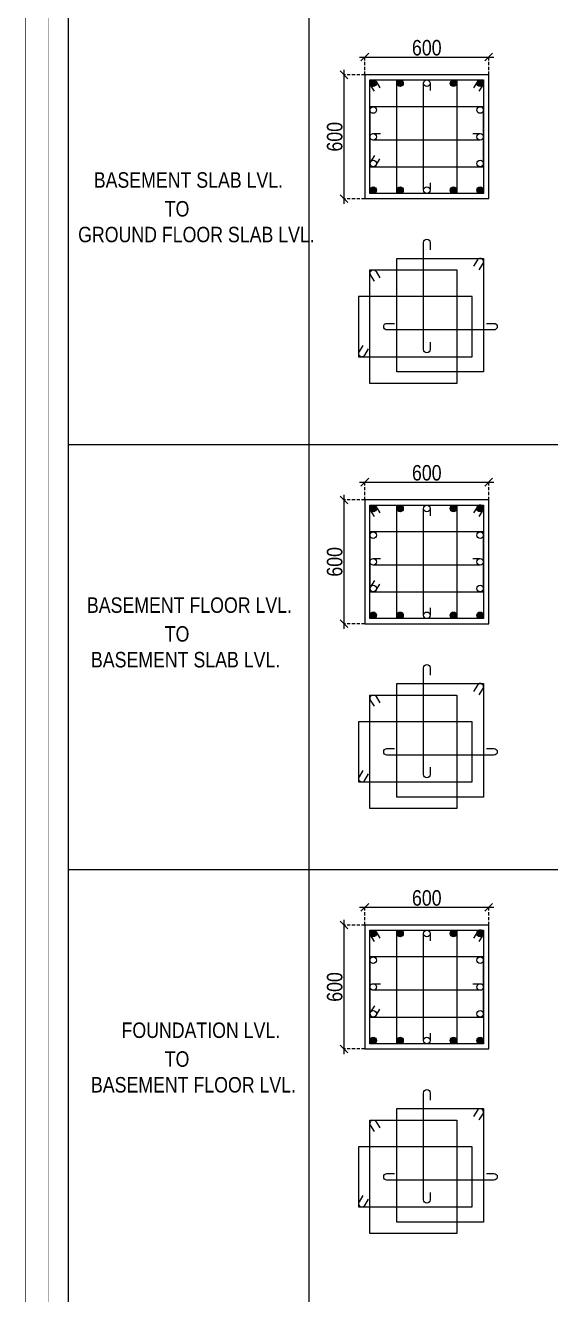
# Model space of a CAD drawing. Header units: millimetres. Extents: x 1112055 to 3390982, y -148532 to 766891.
# Drawn here: x 2234726 to 2244900, y 332750 to 357351 of the extents above; entities that cross this region are included whole.
import ezdxf
from ezdxf.enums import TextEntityAlignment as Align

# ---------------------------------------------------------------- set-up
doc = ezdxf.new("R2010")
doc.units = ezdxf.units.MM
doc.header["$PDMODE"] = 35
doc.header["$PDSIZE"] = -25
doc.linetypes.add('DASHED2', pattern=[0.375, 0.25, -0.125])
doc.linetypes.add('Hidden', pattern=[9.525, 6.35, -3.175])
for name, color, linetype, lineweight in [('B COL. SIZE DIM', 220, 'Continuous', 25), ('B COLSCH', 204, 'Continuous', 20), ('B COLUMN', 1, 'Hidden', 9), ('B STEEL', 34, 'Continuous', 15), ('B TITLE BLOCK', 250, 'Continuous', 0)]:
    doc.layers.add(name, color=color, linetype=linetype, lineweight=lineweight)
doc.layers.add('B TEXT', color=7, linetype='Continuous')
doc.styles.add('dim inside', font='romans.shx', dxfattribs={"width": 0.8, "height": 125})
doc.styles.add('SWINC', font='swissc.ttf')
doc.dimstyles.new('dim inside', dxfattribs={"dimtxt": 125, "dimasz": 100, "dimexe": 0, "dimexo": 0, "dimgap": 10, "dimtad": 0, "dimdec": 0, "dimzin": 0, "dimdsep": 46, "dimtxsty": 'dim inside', "dimblk": 'SMALL', "dimcen": 0.09, "dimadec": 0, "dimazin": 0, "dimtfac": 1, "dimtdec": 0, "dimtofl": 0, "dimtmove": 0, "dimatfit": 3, "dimfxl": 1, "dimtolj": 1, "dimtzin": 0, "dimarcsym": 2})

# ---------------------------------------------------------------- blocks, each defined once
blk = doc.blocks.new('_Oblique')
at = {"color": 0, "linetype": 'ByBlock', "lineweight": -2}
blk.add_line((-0.5, -0.5), (0.5, 0.5), dxfattribs=at)
blk = doc.blocks.new('*D838')
at = {"layer": 'B COL. SIZE DIM', "color": 250, "lineweight": 9, "ltscale": 250, "transparency": 16777216}
blk.add_line((2241201, 340258), (2243801, 340258), dxfattribs=at)
at = {"layer": 'B COL. SIZE DIM', "color": 250, "linetype": 'DASHED2', "lineweight": 9, "ltscale": 250, "transparency": 16777216}
for p, q in [((2241301, 339913), (2241301, 340258)), ((2243701, 339913), (2243701, 340258))]:
    blk.add_line(p, q, dxfattribs=at)
at = {"layer": 'Defpoints', "color": 0, "ltscale": 250, "transparency": 16777216}
for p in [(2243701, 340258), (2241301, 339913), (2243701, 339913)]:
    blk.add_point(p, dxfattribs=at)
at = {"layer": 'B COL. SIZE DIM', "color": 250, "lineweight": 9, "ltscale": 250, "transparency": 16777216, "xscale": 150, "yscale": 150, "zscale": 150, "rotation": 180}
blk.add_blockref('_Oblique', (2241301, 340258), dxfattribs=at)
at = {"layer": 'B COL. SIZE DIM', "color": 250, "lineweight": 9, "ltscale": 250, "transparency": 16777216, "xscale": 150, "yscale": 150, "zscale": 150}
blk.add_blockref('_Oblique', (2243701, 340258), dxfattribs=at)
at = {"layer": 'B COL. SIZE DIM', "color": 6, "ltscale": 250, "transparency": 16777216, "insert": (2242501, 340437), "char_height": 300, "attachment_point": 5, "style": 'SWINC'}
blk.add_mtext('\\A1;600', dxfattribs=at)
blk = doc.blocks.new('*D839')
at = {"layer": 'B COL. SIZE DIM', "color": 250, "lineweight": 9, "ltscale": 250, "transparency": 16777216}
blk.add_line((2240897, 340013), (2240897, 337413), dxfattribs=at)
at = {"layer": 'B COL. SIZE DIM', "color": 250, "linetype": 'DASHED2', "lineweight": 9, "ltscale": 250, "transparency": 16777216}
for p, q in [((2241301, 339913), (2240897, 339913)), ((2241301, 337513), (2240897, 337513))]:
    blk.add_line(p, q, dxfattribs=at)
at = {"layer": 'Defpoints', "color": 0, "ltscale": 250, "transparency": 16777216}
for p in [(2241301, 339913), (2240897, 337513), (2241301, 337513)]:
    blk.add_point(p, dxfattribs=at)
at = {"layer": 'B COL. SIZE DIM', "color": 250, "lineweight": 9, "ltscale": 250, "transparency": 16777216, "xscale": 150, "yscale": 150, "zscale": 150}
for p, rotation in [((2240897, 339913), 90), ((2240897, 337513), 270)]:
    blk.add_blockref('_Oblique', p, dxfattribs=dict(at, rotation=rotation))
at = {"layer": 'B COL. SIZE DIM', "color": 6, "ltscale": 250, "transparency": 16777216, "insert": (2240718, 338713), "char_height": 300, "attachment_point": 5, "rotation": 90, "style": 'SWINC'}
blk.add_mtext('\\A1;600', dxfattribs=at)
blk = doc.blocks.new('*D840')
at = {"layer": 'B COL. SIZE DIM', "color": 250, "lineweight": 9, "ltscale": 250, "transparency": 16777216}
blk.add_line((2241201, 348498), (2243801, 348498), dxfattribs=at)
at = {"layer": 'B COL. SIZE DIM', "color": 250, "linetype": 'DASHED2', "lineweight": 9, "ltscale": 250, "transparency": 16777216}
for p, q in [((2241301, 348153), (2241301, 348498)), ((2243701, 348153), (2243701, 348498))]:
    blk.add_line(p, q, dxfattribs=at)
at = {"layer": 'Defpoints', "color": 0, "ltscale": 250, "transparency": 16777216}
for p in [(2243701, 348498), (2241301, 348153), (2243701, 348153)]:
    blk.add_point(p, dxfattribs=at)
at = {"layer": 'B COL. SIZE DIM', "color": 250, "lineweight": 9, "ltscale": 250, "transparency": 16777216, "xscale": 150, "yscale": 150, "zscale": 150, "rotation": 180}
blk.add_blockref('_Oblique', (2241301, 348498), dxfattribs=at)
at = {"layer": 'B COL. SIZE DIM', "color": 250, "lineweight": 9, "ltscale": 250, "transparency": 16777216, "xscale": 150, "yscale": 150, "zscale": 150}
blk.add_blockref('_Oblique', (2243701, 348498), dxfattribs=at)
at = {"layer": 'B COL. SIZE DIM', "color": 6, "ltscale": 250, "transparency": 16777216, "insert": (2242501, 348677), "char_height": 300, "attachment_point": 5, "style": 'SWINC'}
blk.add_mtext('\\A1;600', dxfattribs=at)
blk = doc.blocks.new('*D841')
at = {"layer": 'B COL. SIZE DIM', "color": 250, "lineweight": 9, "ltscale": 250, "transparency": 16777216}
blk.add_line((2240897, 348253), (2240897, 345653), dxfattribs=at)
at = {"layer": 'B COL. SIZE DIM', "color": 250, "linetype": 'DASHED2', "lineweight": 9, "ltscale": 250, "transparency": 16777216}
for p, q in [((2241301, 348153), (2240897, 348153)), ((2241301, 345753), (2240897, 345753))]:
    blk.add_line(p, q, dxfattribs=at)
at = {"layer": 'Defpoints', "color": 0, "ltscale": 250, "transparency": 16777216}
for p in [(2241301, 348153), (2240897, 345753), (2241301, 345753)]:
    blk.add_point(p, dxfattribs=at)
at = {"layer": 'B COL. SIZE DIM', "color": 250, "lineweight": 9, "ltscale": 250, "transparency": 16777216, "xscale": 150, "yscale": 150, "zscale": 150}
for p, rotation in [((2240897, 348153), 90), ((2240897, 345753), 270)]:
    blk.add_blockref('_Oblique', p, dxfattribs=dict(at, rotation=rotation))
at = {"layer": 'B COL. SIZE DIM', "color": 6, "ltscale": 250, "transparency": 16777216, "insert": (2240718, 346953), "char_height": 300, "attachment_point": 5, "rotation": 90, "style": 'SWINC'}
blk.add_mtext('\\A1;600', dxfattribs=at)
blk = doc.blocks.new('*D842')
at = {"layer": 'B COL. SIZE DIM', "color": 250, "lineweight": 9, "ltscale": 250, "transparency": 16777216}
blk.add_line((2241201, 356737), (2243801, 356737), dxfattribs=at)
at = {"layer": 'B COL. SIZE DIM', "color": 250, "linetype": 'DASHED2', "lineweight": 9, "ltscale": 250, "transparency": 16777216}
for p, q in [((2241301, 356392), (2241301, 356737)), ((2243701, 356392), (2243701, 356737))]:
    blk.add_line(p, q, dxfattribs=at)
at = {"layer": 'Defpoints', "color": 0, "ltscale": 250, "transparency": 16777216}
for p in [(2243701, 356737), (2241301, 356392), (2243701, 356392)]:
    blk.add_point(p, dxfattribs=at)
at = {"layer": 'B COL. SIZE DIM', "color": 250, "lineweight": 9, "ltscale": 250, "transparency": 16777216, "xscale": 150, "yscale": 150, "zscale": 150, "rotation": 180}
blk.add_blockref('_Oblique', (2241301, 356737), dxfattribs=at)
at = {"layer": 'B COL. SIZE DIM', "color": 250, "lineweight": 9, "ltscale": 250, "transparency": 16777216, "xscale": 150, "yscale": 150, "zscale": 150}
blk.add_blockref('_Oblique', (2243701, 356737), dxfattribs=at)
at = {"layer": 'B COL. SIZE DIM', "color": 6, "ltscale": 250, "transparency": 16777216, "insert": (2242501, 356916), "char_height": 300, "attachment_point": 5, "style": 'SWINC'}
blk.add_mtext('\\A1;600', dxfattribs=at)
blk = doc.blocks.new('*D843')
at = {"layer": 'B COL. SIZE DIM', "color": 250, "lineweight": 9, "ltscale": 250, "transparency": 16777216}
blk.add_line((2240897, 356492), (2240897, 353892), dxfattribs=at)
at = {"layer": 'B COL. SIZE DIM', "color": 250, "linetype": 'DASHED2', "lineweight": 9, "ltscale": 250, "transparency": 16777216}
for p, q in [((2241301, 356392), (2240897, 356392)), ((2241301, 353992), (2240897, 353992))]:
    blk.add_line(p, q, dxfattribs=at)
at = {"layer": 'Defpoints', "color": 0, "ltscale": 250, "transparency": 16777216}
for p in [(2241301, 356392), (2240897, 353992), (2241301, 353992)]:
    blk.add_point(p, dxfattribs=at)
at = {"layer": 'B COL. SIZE DIM', "color": 250, "lineweight": 9, "ltscale": 250, "transparency": 16777216, "xscale": 150, "yscale": 150, "zscale": 150}
for p, rotation in [((2240897, 356392), 90), ((2240897, 353992), 270)]:
    blk.add_blockref('_Oblique', p, dxfattribs=dict(at, rotation=rotation))
at = {"layer": 'B COL. SIZE DIM', "color": 6, "ltscale": 250, "transparency": 16777216, "insert": (2240718, 355192), "char_height": 300, "attachment_point": 5, "rotation": 90, "style": 'SWINC'}
blk.add_mtext('\\A1;600', dxfattribs=at)

msp = doc.modelspace()

# ---------------------------------------------------------------- hatches: boundary and pattern name
at = {"layer": 'B STEEL', "lineweight": 9, "ltscale": 0.5}
h = msp.add_hatch(color=34, dxfattribs=at)
edge = h.paths.add_edge_path()
edge.add_arc((2241465, 356228.4), 64, 0, 360)
at = {"layer": 'B STEEL'}
h = msp.add_hatch(color=34, dxfattribs=at)
edge = h.paths.add_edge_path()
edge.add_arc((2241983, 356228.4), 64, 0, 360)
h = msp.add_hatch(color=34, dxfattribs=at)
edge = h.paths.add_edge_path()
edge.add_arc((2243019, 356228.4), 64, 0, 360)
at = {"layer": 'B STEEL', "lineweight": 9, "ltscale": 0.5}
h = msp.add_hatch(color=34, dxfattribs=at)
edge = h.paths.add_edge_path()
edge.add_arc((2243537, 356228.4), 64, 180, 540, ccw=False)
h = msp.add_hatch(color=34, dxfattribs=at)
edge = h.paths.add_edge_path()
edge.add_arc((2241465, 354156.4), 64, 0, 360, ccw=False)
at = {"layer": 'B STEEL'}
h = msp.add_hatch(color=34, dxfattribs=at)
edge = h.paths.add_edge_path()
edge.add_arc((2241983, 354156.4), 64, 0, 360)
h = msp.add_hatch(color=34, dxfattribs=at)
edge = h.paths.add_edge_path()
edge.add_arc((2243019, 354156.4), 64, 0, 360)
at = {"layer": 'B STEEL', "lineweight": 9, "ltscale": 0.5}
h = msp.add_hatch(color=34, dxfattribs=at)
edge = h.paths.add_edge_path()
edge.add_arc((2243537, 354156.4), 64, -180, 180)
h = msp.add_hatch(color=34, dxfattribs=at)
edge = h.paths.add_edge_path()
edge.add_arc((2241465, 347988.6), 64, 0, 360)
at = {"layer": 'B STEEL'}
h = msp.add_hatch(color=34, dxfattribs=at)
edge = h.paths.add_edge_path()
edge.add_arc((2241983, 347988.6), 64, 0, 360)
h = msp.add_hatch(color=34, dxfattribs=at)
edge = h.paths.add_edge_path()
edge.add_arc((2243019, 347988.6), 64, 0, 360)
at = {"layer": 'B STEEL', "lineweight": 9, "ltscale": 0.5}
h = msp.add_hatch(color=34, dxfattribs=at)
edge = h.paths.add_edge_path()
edge.add_arc((2243537, 347988.6), 64, 180, 540, ccw=False)
h = msp.add_hatch(color=34, dxfattribs=at)
edge = h.paths.add_edge_path()
edge.add_arc((2241465, 345916.6), 64, 0, 360, ccw=False)
at = {"layer": 'B STEEL'}
h = msp.add_hatch(color=34, dxfattribs=at)
edge = h.paths.add_edge_path()
edge.add_arc((2241983, 345916.6), 64, 0, 360)
h = msp.add_hatch(color=34, dxfattribs=at)
edge = h.paths.add_edge_path()
edge.add_arc((2243019, 345916.6), 64, 0, 360)
at = {"layer": 'B STEEL', "lineweight": 9, "ltscale": 0.5}
h = msp.add_hatch(color=34, dxfattribs=at)
edge = h.paths.add_edge_path()
edge.add_arc((2243537, 345916.6), 64, -180, 180)
h = msp.add_hatch(color=34, dxfattribs=at)
edge = h.paths.add_edge_path()
edge.add_arc((2241465, 339748.7), 64, 0, 360)
at = {"layer": 'B STEEL'}
h = msp.add_hatch(color=34, dxfattribs=at)
edge = h.paths.add_edge_path()
edge.add_arc((2241983, 339748.7), 64, 0, 360)
h = msp.add_hatch(color=34, dxfattribs=at)
edge = h.paths.add_edge_path()
edge.add_arc((2243019, 339748.7), 64, 0, 360)
at = {"layer": 'B STEEL', "lineweight": 9, "ltscale": 0.5}
h = msp.add_hatch(color=34, dxfattribs=at)
edge = h.paths.add_edge_path()
edge.add_arc((2243537, 339748.7), 64, 180, 540, ccw=False)
h = msp.add_hatch(color=34, dxfattribs=at)
edge = h.paths.add_edge_path()
edge.add_arc((2241465, 337676.8), 64, 0, 360, ccw=False)
at = {"layer": 'B STEEL'}
h = msp.add_hatch(color=34, dxfattribs=at)
edge = h.paths.add_edge_path()
edge.add_arc((2241983, 337676.8), 64, 0, 360)
h = msp.add_hatch(color=34, dxfattribs=at)
edge = h.paths.add_edge_path()
edge.add_arc((2243019, 337676.8), 64, 0, 360)
at = {"layer": 'B STEEL', "lineweight": 9, "ltscale": 0.5}
h = msp.add_hatch(color=34, dxfattribs=at)
edge = h.paths.add_edge_path()
edge.add_arc((2243537, 337676.8), 64, -180, 180)

# ---------------------------------------------------------------- linework, layer by layer
at = {"layer": 'B COLSCH', "color": 250, "lineweight": 0}
for p, q in [((2235553.4, 383508.5), (2235553.4, 323875.2)), ((2240214, 382189.4), (2240214, 323875.2)), ((2235553.4, 349230.1), (2364668.6, 349230.1)), ((2235553.4, 340990.2), (2364668.6, 340990.2))]:
    msp.add_line(p, q, dxfattribs=at)
at = {"layer": 'B COLUMN', "color": 1, "linetype": 'ByBlock', "lineweight": 20}
for points in [[(2241301, 353992.4), (2243701, 353992.4), (2243701, 356392.4), (2241301, 356392.4)], [(2241301, 345752.6), (2243701, 345752.6), (2243701, 348152.6), (2241301, 348152.6)], [(2241301, 337512.7), (2243701, 337512.7), (2243701, 339912.7), (2241301, 339912.7)]]:
    msp.add_lwpolyline(points, close=True, dxfattribs=at)
at = {"layer": 'B STEEL', "color": 34, "lineweight": 9, "ltscale": 0.5}
for points in [[(2241485.3, 356073.4), (2241410.5, 356194.9, -1), (2241519.6, 356262), (2241594.3, 356140.5)], [(2242565, 354299.1), (2242565, 354156.4, -1), (2242437, 354156.4), (2242437, 356228.4, -1), (2242565, 356228.4), (2242565, 356085.8)], [(2243516.8, 356073.4), (2243591.5, 356194.9, 1), (2243482.5, 356262), (2243407.7, 356140.5)], [(2243394.4, 355256.4), (2243537, 355256.4, -1), (2243537, 355128.4), (2241465, 355128.4, -1), (2241465, 355256.4), (2241607.7, 355256.4)], [(2241485.3, 354829.5), (2241410.5, 354708, 1), (2241519.6, 354640.9), (2241594.3, 354762.4)], [(2242565, 351211.6), (2242565, 351069, -1), (2242437, 351069), (2242437, 353140.9, -1), (2242565, 353140.9), (2242565, 352998.3)], [(2243516.8, 352615.6), (2243591.5, 352737.1, 1), (2243482.5, 352804.2), (2243407.7, 352682.7)], [(2241485.3, 352392.5), (2241410.5, 352514, -1), (2241519.6, 352581.1), (2241594.3, 352459.6)], [(2243659.9, 351575.6), (2243802.6, 351575.6, -1), (2243802.6, 351447.6), (2241730.6, 351447.6, -1), (2241730.6, 351575.6), (2241873.3, 351575.6)], [(2241264, 351148.6), (2241189.2, 351027.1, 1), (2241298.3, 350960), (2241373, 351081.5)], [(2241485.3, 347833.5), (2241410.5, 347955, -1), (2241519.6, 348022.1), (2241594.3, 347900.6)], [(2242565, 346059.3), (2242565, 345916.6, -1), (2242437, 345916.6), (2242437, 347988.6, -1), (2242565, 347988.6), (2242565, 347845.9)], [(2243516.8, 347833.5), (2243591.5, 347955, 1), (2243482.5, 348022.1), (2243407.7, 347900.6)], [(2243394.4, 347016.6), (2243537, 347016.6, -1), (2243537, 346888.6), (2241465, 346888.6, -1), (2241465, 347016.6), (2241607.7, 347016.6)], [(2241485.3, 346589.6), (2241410.5, 346468.2, 1), (2241519.6, 346401), (2241594.3, 346522.5)], [(2242565, 342971.8), (2242565, 342829.1, -1), (2242437, 342829.1), (2242437, 344901.1, -1), (2242565, 344901.1), (2242565, 344758.4)], [(2243516.8, 344375.8), (2243591.5, 344497.2, 1), (2243482.5, 344564.3), (2243407.7, 344442.9)], [(2241485.3, 344152.7), (2241410.5, 344274.2, -1), (2241519.6, 344341.3), (2241594.3, 344219.8)], [(2243659.9, 343335.8), (2243802.6, 343335.8, -1), (2243802.6, 343207.7), (2241730.6, 343207.7, -1), (2241730.6, 343335.8), (2241873.3, 343335.8)], [(2241264, 342908.8), (2241189.2, 342787.3, 1), (2241298.3, 342720.2), (2241373, 342841.7)], [(2241485.3, 339593.7), (2241410.5, 339715.2, -1), (2241519.6, 339782.3), (2241594.3, 339660.8)], [(2242565, 337819.4), (2242565, 337676.8, -1), (2242437, 337676.8), (2242437, 339748.7, -1), (2242565, 339748.7), (2242565, 339606.1)], [(2243516.8, 339593.7), (2243591.5, 339715.2, 1), (2243482.5, 339782.3), (2243407.7, 339660.8)], [(2243394.4, 338776.8), (2243537, 338776.8, -1), (2243537, 338648.7), (2241465, 338648.7, -1), (2241465, 338776.8), (2241607.7, 338776.8)], [(2241485.3, 338349.8), (2241410.5, 338228.3, 1), (2241519.6, 338161.2), (2241594.3, 338282.7)], [(2242565, 334731.9), (2242565, 334589.3, -1), (2242437, 334589.3), (2242437, 336661.2, -1), (2242565, 336661.2), (2242565, 336518.6)], [(2243516.8, 336135.9), (2243591.5, 336257.4, 1), (2243482.5, 336324.5), (2243407.7, 336203)], [(2241485.3, 335912.8), (2241410.5, 336034.3, -1), (2241519.6, 336101.4), (2241594.3, 335979.9)], [(2243659.9, 335095.9), (2243802.6, 335095.9, -1), (2243802.6, 334967.9), (2241730.6, 334967.9, -1), (2241730.6, 335095.9), (2241873.3, 335095.9)], [(2241264, 334668.9), (2241189.2, 334547.5, 1), (2241298.3, 334480.3), (2241373, 334601.8)]]:
    msp.add_lwpolyline(points, format="xyb", dxfattribs=at)
for points in [[(2243083, 356292.4), (2243083, 354092.4), (2241401, 354092.4), (2241401, 356292.4)], [(2243601, 356292.4), (2243601, 354092.4), (2241919, 354092.4), (2241919, 356292.4)], [(2241401, 354610.4), (2243601, 354610.4), (2243601, 355774.4), (2241401, 355774.4)], [(2243601, 352834.7), (2243601, 350634.7), (2241919, 350634.7), (2241919, 352834.7)], [(2243083, 352611.6), (2243083, 350411.6), (2241401, 350411.6), (2241401, 352611.6)], [(2241179.7, 350929.6), (2243379.7, 350929.6), (2243379.7, 352093.6), (2241179.7, 352093.6)], [(2243083, 348052.6), (2243083, 345852.6), (2241401, 345852.6), (2241401, 348052.6)], [(2243601, 348052.6), (2243601, 345852.6), (2241919, 345852.6), (2241919, 348052.6)], [(2241401, 346370.6), (2243601, 346370.6), (2243601, 347534.6), (2241401, 347534.6)], [(2243601, 344594.8), (2243601, 342394.8), (2241919, 342394.8), (2241919, 344594.8)], [(2243083, 344371.7), (2243083, 342171.7), (2241401, 342171.7), (2241401, 344371.7)], [(2241179.7, 342689.7), (2243379.7, 342689.7), (2243379.7, 343853.7), (2241179.7, 343853.7)], [(2243083, 339812.7), (2243083, 337612.7), (2241401, 337612.7), (2241401, 339812.7)], [(2243601, 339812.7), (2243601, 337612.7), (2241919, 337612.7), (2241919, 339812.7)], [(2241401, 338130.7), (2243601, 338130.7), (2243601, 339294.8), (2241401, 339294.8)], [(2243601, 336355), (2243601, 334155), (2241919, 334155), (2241919, 336355)], [(2243083, 336131.9), (2243083, 333931.9), (2241401, 333931.9), (2241401, 336131.9)], [(2241179.7, 334449.9), (2243379.7, 334449.9), (2243379.7, 335613.9), (2241179.7, 335613.9)]]:
    msp.add_lwpolyline(points, close=True, dxfattribs=at)
for centre in [(2241465, 356228.4), (2241983, 356228.4), (2242501, 356228.4), (2243019, 356228.4), (2243537, 356228.4), (2241465, 355710.4), (2243537, 355710.4), (2241465, 355192.4), (2243537, 355192.4), (2241465, 354674.4), (2243537, 354674.4), (2241465, 354156.4), (2241983, 354156.4), (2242501, 354156.4), (2243019, 354156.4), (2243537, 354156.4), (2241465, 347988.6), (2241983, 347988.6), (2242501, 347988.6), (2243019, 347988.6), (2243537, 347988.6), (2241465, 347470.6), (2243537, 347470.6), (2241465, 346952.6), (2243537, 346952.6), (2241465, 346434.6), (2243537, 346434.6), (2241465, 345916.6), (2241983, 345916.6), (2242501, 345916.6), (2243019, 345916.6), (2243537, 345916.6), (2241465, 339748.7), (2241983, 339748.7), (2242501, 339748.7), (2243019, 339748.7), (2243537, 339748.7), (2241465, 339230.7), (2243537, 339230.7), (2241465, 338712.7), (2243537, 338712.7), (2241465, 338194.8), (2243537, 338194.8), (2241465, 337676.8), (2241983, 337676.8), (2242501, 337676.8), (2243019, 337676.8), (2243537, 337676.8)]:
    msp.add_circle(centre, 64, dxfattribs=at)
at = {"layer": 'B TITLE BLOCK', "color": 1, "const_width": 10.1}
msp.add_lwpolyline([(2234731.2, 384330.6), (2234731.2, 305004), (2378881.5, 305004), (2378881.5, 384330.6)], close=True, dxfattribs=at)
at = {"layer": 'B TITLE BLOCK', "color": 250, "lineweight": 0, "const_width": 10.1}
msp.add_lwpolyline([(2235179.6, 383882.2), (2235179.6, 305452.4), (2378433, 305452.4), (2378433, 383882.2)], close=True, dxfattribs=at)

# ---------------------------------------------------------------- texts
at = {"layer": 'B TEXT', "color": 1, "style": 'SWINC'}
for s, p in [('BASEMENT SLAB LVL.', (2236051, 354114.3)), ('TO', (2237425.3, 353556.2)), ('GROUND FLOOR SLAB LVL.', (2235747.6, 353057)), ('BASEMENT FLOOR LVL.', (2235918.3, 345874.4)), ('TO', (2237425.3, 345316.4)), ('BASEMENT SLAB LVL.', (2235996.3, 344817.2)), ('FOUNDATION LVL.', (2236587.8, 337634.6)), ('TO', (2237425.3, 337076.6)), ('BASEMENT FLOOR LVL.', (2235996.3, 336577.3))]:
    msp.add_text(s, height=300, dxfattribs=at).set_placement(p, align=Align.BOTTOM_LEFT)

# ---------------------------------------------------------------- dimensions: what is measured, and where the dimension line sits
at = {"layer": 'B COL. SIZE DIM', "color": 250, "ltscale": 250}
for base, p1, p2, picture, middle in [((2243701, 356737.4), (2241301, 356392.4), (2243701, 356392.4), '*D842', (2242501, 356916.4)), ((2243701, 348497.5), (2241301, 348152.6), (2243701, 348152.6), '*D840', (2242501, 348676.5)), ((2243701, 340257.7), (2241301, 339912.7), (2243701, 339912.7), '*D838', (2242501, 340436.7))]:
    dim = msp.add_linear_dim(base=base, p1=p1, p2=p2, dimstyle='dim inside', override={"dimtxt": 300, "dimasz": 150, "dimgap": 25, "dimtad": 3, "dimlfac": 0.25, "dimtxsty": 'SWINC', "dimblk1": 'Oblique', "dimblk2": 'Oblique', "dimsah": 1, "dimdle": 100, "dimclrd": 250, "dimclre": 250, "dimclrt": 6, "dimfxl": 1000, "dimlwd": 9, "dimlwe": 9}, dxfattribs=at)
    dim.commit()
    dim.dimension.update_dxf_attribs({"geometry": picture, "text_midpoint": middle})
for base, p1, p2, picture, middle in [((2240897.1, 353992.4), (2241301, 356392.4), (2241301, 353992.4), '*D843', (2240718.1, 355192.4)), ((2240897.1, 345752.6), (2241301, 348152.6), (2241301, 345752.6), '*D841', (2240718.1, 346952.6)), ((2240897.1, 337512.7), (2241301, 339912.7), (2241301, 337512.7), '*D839', (2240718.1, 338712.7))]:
    dim = msp.add_linear_dim(base=base, p1=p1, p2=p2, angle=90, dimstyle='dim inside', override={"dimtxt": 300, "dimasz": 150, "dimgap": 25, "dimtad": 3, "dimlfac": 0.25, "dimtxsty": 'SWINC', "dimblk1": 'Oblique', "dimblk2": 'Oblique', "dimsah": 1, "dimdle": 100, "dimclrd": 250, "dimclre": 250, "dimclrt": 6, "dimfxl": 1000, "dimlwd": 9, "dimlwe": 9}, dxfattribs=at)
    dim.commit()
    dim.dimension.update_dxf_attribs({"geometry": picture, "text_midpoint": middle})

doc.saveas('drawing.dxf')
